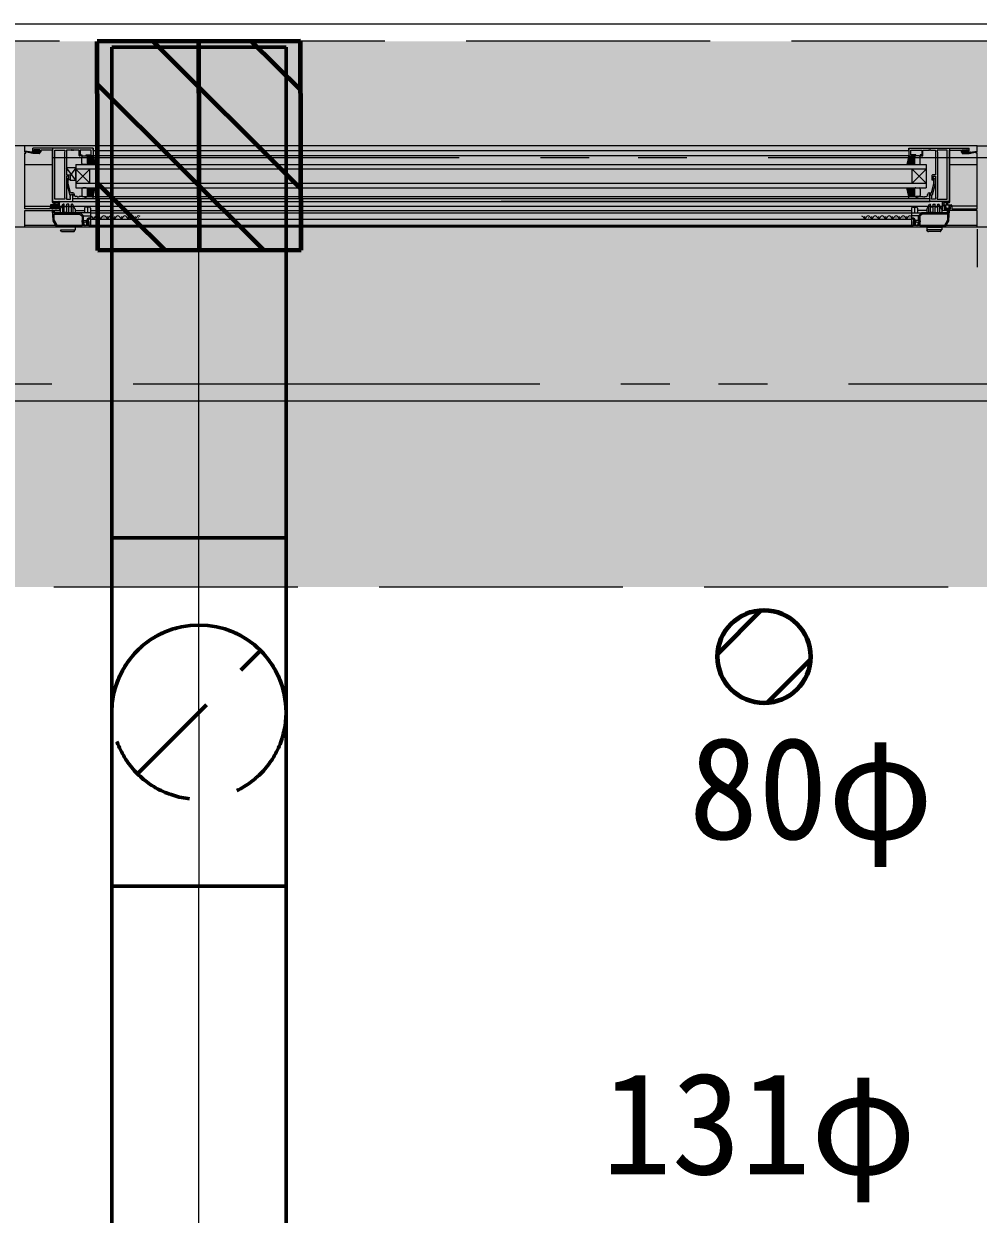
# Model space of a CAD drawing. Units: millimetres at full size. Extents: x -22551 to 92397, y -19340 to 14894.
# Drawn here: x 2611 to 3432, y 6104 to 7129 of the extents above; entities that cross this region are included whole.
import ezdxf
from ezdxf.enums import TextEntityAlignment as Align

# ---------------------------------------------------------------- set-up
doc = ezdxf.new("R2010")
doc.units = ezdxf.units.MM
doc.header["$LTSCALE"] = 70
for name, pattern in [('CHAIN1', [8, 5, -1, 1, -1]), ('DASHED1', [1.8, 1.2, -0.6]), ('DASHED3', [4, 3, -1]), ('DOUBLE_CHAIN1', [8.8, 5, -1, 0.6, -0.6, 0.6, -1])]:
    doc.linetypes.add(name, pattern=pattern)
for name, color, linetype, lineweight in [('1-2_階なし_梁', 9, 'DASHED3', 15), ('1-3_スリーブ', 1, 'Continuous', 60), ('2-0_通芯', 7, 'Continuous', 15), ('3-F_スリーブ', 1, 'Continuous', 60), ('7-F_ダクト－ＥＡ・丸ダクト：排気', 134, 'Continuous', 50)]:
    doc.layers.add(name, color=color, linetype=linetype, lineweight=lineweight)
doc.styles.add('ＭＳ ゴシック', font='')
doc.styles.get('ＭＳ ゴシック').set_extended_font_data('MS Gothic')

# ---------------------------------------------------------------- blocks, each defined once
blk = doc.blocks.new('グループ部品-125')
at = {"layer": '2-0_通芯'}
for p, q in [((3431.61, 7024.3), (2587.11, 7024.3)), ((2611.61, 7018.8), (2611.61, 7024.3)), ((3431.61, 7024.3), (3456.11, 7024.3)), ((3431.61, 7018.8), (3431.61, 7024.3)), ((2612.61, 7018.8), (2611.61, 7018.8)), ((2611.61, 7017.8), (2612.61, 7017.8)), ((2611.61, 6970.03), (2611.61, 7017.8)), ((2618.61, 7017.5), (2611.85, 7018.91)), ((2617.5, 7018.67), (2611.96, 7019.5)), ((2612.61, 7017.8), (2612.61, 7018.8)), ((2618.61, 7018.5), (2618.53, 7018.51)), ((2670.61, 7022.3), (2618.61, 7022.3)), ((2618.61, 7019), (2618.61, 7022.3)), ((2618.61, 7017.5), (2618.61, 7018.5)), ((2620.81, 7018.5), (2618.61, 7018.5)), ((2618.67, 7017.5), (2618.61, 7017.55)), ((2624.31, 7017.5), (2618.61, 7017.5)), ((2620.01, 7017.5), (2619.01, 7018.5)), ((2619.41, 7020.8), (2619.41, 7019.3)), ((2624.61, 7020.8), (2619.41, 7020.8)), ((2619.41, 7019.3), (2620.51, 7019.3)), ((2620.3, 7020.61), (2619.8, 7020.11)), ((2620.54, 7019.67), (2619.95, 7020.26)), ((2620.01, 7019.6), (2620.35, 7019.6)), ((2621.36, 7017.5), (2620.36, 7018.5)), ((2621.11, 7020.7), (2620.51, 7020.7)), ((2620.51, 7019.3), (2620.51, 7018.5)), ((2620.81, 7019.14), (2620.81, 7018.5)), ((2624.05, 7017.5), (2620.85, 7020.7)), ((2622.71, 7017.5), (2620.88, 7019.33)), ((2623.31, 7020.5), (2621.31, 7020.5)), ((2623.3, 7019.6), (2622.4, 7020.5)), ((2623.21, 7019.6), (2624.01, 7019.6)), ((2623.21, 7018.5), (2623.21, 7019.6)), ((2624.91, 7018.5), (2623.21, 7018.5)), ((2624.01, 7020.7), (2623.51, 7020.7)), ((2623.51, 7019.3), (2624.61, 7019.3)), ((2623.51, 7018.5), (2623.51, 7019.3)), ((2624.31, 7019.94), (2623.55, 7020.7)), ((2624.31, 7019.9), (2624.31, 7020.4)), ((2624.59, 7018.31), (2624.42, 7018.48)), ((2624.61, 7019.3), (2624.61, 7020.8)), ((2624.61, 7017.8), (2624.61, 7018.2)), ((2625.41, 7020.37), (2625.41, 7019)), ((2635.61, 7020.37), (2625.41, 7020.37)), ((2635.61, 7022.3), (2635.61, 6976.3)), ((2635.61, 6976.3), (2635.61, 7020.37)), ((2637.54, 7020.37), (2646.11, 7020.37)), ((2637.54, 6978.23), (2637.54, 7020.37)), ((2646.11, 7019.3), (2645.68, 7018.87)), ((2645.68, 7018.87), (2645.68, 6979.73)), ((2646.11, 7020.37), (2646.11, 7019.3)), ((2647.61, 7020.37), (2647.61, 6999.2)), ((2651.65, 7020.37), (2647.61, 7020.37)), ((2652.65, 7020.37), (2652.57, 7020.37)), ((2658.41, 7020.37), (2653.57, 7020.37)), ((2658.41, 7016), (2658.41, 7020.37)), ((2660.61, 7015.5), (2658.91, 7015.5)), ((2659.41, 7020.37), (2659.41, 7016.5)), ((2668.68, 7020.37), (2659.41, 7020.37)), ((2659.41, 7016.5), (2660.61, 7016.5)), ((2660.61, 7016.5), (2660.61, 7015.5)), ((2660.61, 7009), (2660.61, 7014.5)), ((2661.61, 7015.5), (2664.61, 7015.5)), ((2664.61, 7016.5), (2668.68, 7016.5)), ((2664.61, 7015.5), (2664.61, 7016.5)), ((2670.61, 7015.5), (2664.61, 7015.5)), ((2665.61, 7008), (2665.61, 7015.5)), ((2665.61, 7011.38), (2669.73, 7015.5)), ((2665.61, 7012.8), (2668.31, 7015.5)), ((2665.61, 7014.21), (2666.9, 7015.5)), ((2665.61, 7009.97), (2670.7, 7015.06)), ((2665.61, 7014.5), (2665.61, 7009)), ((2665.61, 7014.31), (2671.92, 7008)), ((2665.61, 7008.56), (2670.93, 7013.88)), ((2665.61, 7012.9), (2670.51, 7008)), ((2665.84, 7015.5), (2671.8, 7009.53)), ((2666.47, 7008), (2671.17, 7012.7)), ((2667.25, 7015.5), (2671.45, 7011.3)), ((2668.67, 7015.5), (2671.1, 7013.07)), ((2668.68, 7016.5), (2668.68, 7020.37)), ((2670.08, 7015.5), (2670.74, 7014.84)), ((3021.61, 7015.5), (2670.11, 7015.5)), ((2670.61, 7020.1), (2670.61, 7022.3)), ((2670.61, 7022.3), (2670.61, 7016)), ((2670.61, 7020.1), (3021.61, 7020.1)), ((2670.61, 7015.5), (2672.11, 7008)), ((3021.61, 7020.1), (3372.61, 7020.1)), ((3373.11, 7015.5), (3021.61, 7015.5)), ((3372.61, 7015.5), (3371.11, 7008)), ((3377.61, 7014.31), (3371.3, 7008)), ((3377.38, 7015.5), (3371.42, 7009.53)), ((3375.97, 7015.5), (3371.77, 7011.3)), ((3376.75, 7008), (3372.05, 7012.7)), ((3374.55, 7015.5), (3372.12, 7013.07)), ((3377.61, 7008.56), (3372.29, 7013.88)), ((3373.14, 7015.5), (3372.48, 7014.84)), ((3377.61, 7009.97), (3372.52, 7015.06)), ((3372.61, 7022.3), (3424.61, 7022.3)), ((3372.61, 7020.1), (3372.61, 7022.3)), ((3372.61, 7022.3), (3372.61, 7016)), ((3372.61, 7015.5), (3378.61, 7015.5)), ((3377.61, 7012.9), (3372.71, 7008)), ((3377.61, 7011.38), (3373.5, 7015.5)), ((3374.54, 7020.37), (3383.81, 7020.37)), ((3374.54, 7016.5), (3374.54, 7020.37)), ((3378.61, 7016.5), (3374.54, 7016.5)), ((3377.61, 7012.8), (3374.91, 7015.5)), ((3377.61, 7014.21), (3376.32, 7015.5)), ((3377.61, 7008), (3377.61, 7015.5)), ((3377.61, 7014.5), (3377.61, 7009)), ((3378.61, 7015.5), (3378.61, 7016.5)), ((3381.61, 7015.5), (3378.61, 7015.5)), ((3382.61, 7016.5), (3382.61, 7015.5)), ((3383.81, 7016.5), (3382.61, 7016.5)), ((3382.61, 7015.5), (3384.31, 7015.5)), ((3382.61, 7009), (3382.61, 7014.5)), ((3383.81, 7020.37), (3383.81, 7016.5)), ((3384.81, 7020.37), (3389.65, 7020.37)), ((3384.81, 7016), (3384.81, 7020.37)), ((3390.57, 7020.37), (3390.65, 7020.37)), ((3391.57, 7020.37), (3395.61, 7020.37)), ((3395.61, 7020.37), (3395.61, 6999.2)), ((3397.11, 7020.37), (3397.11, 7019.3)), ((3405.68, 7020.37), (3397.11, 7020.37)), ((3397.11, 7019.3), (3397.54, 7018.87)), ((3397.54, 7018.87), (3397.54, 6979.73)), ((3405.68, 6978.23), (3405.68, 7020.37)), ((3407.61, 7022.3), (3407.61, 6976.3)), ((3407.61, 7020.37), (3417.81, 7020.37)), ((3407.61, 6976.3), (3407.61, 7020.37)), ((3417.81, 7020.37), (3417.81, 7019)), ((3418.31, 7018.5), (3420.01, 7018.5)), ((3418.61, 7020.8), (3423.81, 7020.8)), ((3418.61, 7019.3), (3418.61, 7020.8)), ((3419.71, 7019.3), (3418.61, 7019.3)), ((3418.61, 7017.8), (3418.61, 7018.2)), ((3418.63, 7018.31), (3418.8, 7018.48)), ((3418.91, 7019.94), (3419.67, 7020.7)), ((3418.91, 7019.9), (3418.91, 7020.4)), ((3418.91, 7017.5), (3424.61, 7017.5)), ((3419.17, 7017.5), (3422.37, 7020.7)), ((3419.21, 7020.7), (3419.71, 7020.7)), ((3420.01, 7019.6), (3419.21, 7019.6)), ((3419.71, 7018.5), (3419.71, 7019.3)), ((3419.91, 7020.5), (3421.91, 7020.5)), ((3419.92, 7019.6), (3420.82, 7020.5)), ((3420.01, 7018.5), (3420.01, 7019.6)), ((3420.51, 7017.5), (3422.34, 7019.33)), ((3421.86, 7017.5), (3422.86, 7018.5)), ((3422.11, 7020.7), (3422.71, 7020.7)), ((3422.41, 7019.14), (3422.41, 7018.5)), ((3422.41, 7018.5), (3424.61, 7018.5)), ((3422.68, 7019.67), (3423.27, 7020.26)), ((3422.71, 7019.3), (3422.71, 7018.5)), ((3423.81, 7019.3), (3422.71, 7019.3)), ((3423.21, 7019.6), (3422.87, 7019.6)), ((3422.92, 7020.61), (3423.42, 7020.11)), ((3423.21, 7017.5), (3424.21, 7018.5)), ((3423.81, 7020.8), (3423.81, 7019.3)), ((3424.56, 7017.5), (3424.61, 7017.55)), ((3424.61, 7019), (3424.61, 7022.3)), ((3424.61, 7017.5), (3431.37, 7018.91)), ((3424.61, 7018.5), (3424.7, 7018.51)), ((3424.61, 7017.5), (3424.61, 7018.5)), ((3425.72, 7018.67), (3431.26, 7019.5)), ((3430.61, 7018.8), (3431.61, 7018.8)), ((3430.61, 7017.8), (3430.61, 7018.8)), ((3431.61, 7017.8), (3430.61, 7017.8)), ((3431.61, 6970.03), (3431.61, 7017.8)), ((2611.61, 7008.1), (2635.61, 7008.1)), ((2655.61, 6994.7), (2647.61, 7005.2)), ((2647.61, 7005.2), (2647.61, 6999.2)), ((2655.61, 7005.2), (2647.61, 7005.2)), ((2655.61, 7005.2), (2650.61, 6998.64)), ((2655.61, 7008), (2655.61, 6988)), ((2655.61, 7008), (3387.61, 7008)), ((2655.61, 6994.7), (2655.61, 7005.2)), ((3387.61, 7004), (2655.61, 7004)), ((2667.61, 6992), (2655.61, 7004)), ((2667.61, 7004), (2655.61, 6992)), ((2664.61, 7008), (2661.61, 7008)), ((2665.61, 7011.48), (2669.1, 7008)), ((2665.61, 7010.07), (2667.68, 7008)), ((2665.61, 7008.66), (2666.27, 7008)), ((2667.61, 6992), (2667.61, 7004)), ((2667.88, 7008), (2671.41, 7011.52)), ((2669.3, 7008), (2671.64, 7010.34)), ((2670.71, 7008), (2671.88, 7009.17)), ((3372.51, 7008), (3371.34, 7009.17)), ((3373.92, 7008), (3371.58, 7010.34)), ((3375.34, 7008), (3371.82, 7011.52)), ((3377.61, 7011.48), (3374.13, 7008)), ((3377.61, 7010.07), (3375.54, 7008)), ((3375.61, 6992), (3387.61, 7004)), ((3375.61, 7004), (3387.61, 6992)), ((3375.61, 6992), (3375.61, 7004)), ((3377.61, 7008.66), (3376.95, 7008)), ((3378.61, 7008), (3381.61, 7008)), ((3387.61, 7008), (3387.61, 6988)), ((3407.61, 7008.1), (3431.61, 7008.1)), ((2647.61, 6999.2), (2650.61, 6999.2)), ((2647.61, 6999.2), (2650.11, 6999.2)), ((2647.61, 6998.2), (2647.61, 6978.23)), ((2649.61, 6998.2), (2647.61, 6998.2)), ((2648.59, 6996.12), (2647.81, 6995.35)), ((2647.81, 6995.35), (2647.81, 6991.4)), ((2649.01, 6994.85), (2649.43, 6995.28)), ((2649.01, 6991.56), (2649.01, 6994.85)), ((2649.61, 6995), (2649.61, 6998.2)), ((2650.61, 6995), (2649.61, 6995)), ((2650.61, 6999.2), (2650.61, 6994.7)), ((2650.61, 6998.7), (2650.61, 6995)), ((2650.61, 6994.7), (2655.61, 6994.7)), ((2655.61, 6992), (3387.61, 6992)), ((3392.61, 6998.7), (3392.61, 6995)), ((3392.61, 6995), (3393.61, 6995)), ((3395.61, 6999.2), (3393.11, 6999.2)), ((3393.61, 6998.2), (3395.61, 6998.2)), ((3393.61, 6995), (3393.61, 6998.2)), ((3394.21, 6994.85), (3393.79, 6995.28)), ((3394.21, 6991.56), (3394.21, 6994.85)), ((3394.63, 6996.12), (3395.41, 6995.35)), ((3395.41, 6995.35), (3395.41, 6991.4)), ((3395.61, 6998.2), (3395.61, 6978.23)), ((2647.81, 6991.4), (2650.42, 6981.67)), ((2651.09, 6983.8), (2649.01, 6991.56)), ((2650.68, 6980.54), (2651.81, 6982.5)), ((2652.91, 6983.8), (2651.09, 6983.8)), ((2651.81, 6982.5), (2653.11, 6982.5)), ((2652.61, 6982.5), (2652.61, 6976.3)), ((2653.11, 6982.5), (2653.11, 6980.7)), ((2654.41, 6981.5), (2654.41, 6982.3)), ((2655.61, 6988), (3387.61, 6988)), ((2660.61, 6987), (2660.61, 6981.5)), ((2664.61, 6988), (2661.61, 6988)), ((2665.61, 6981.69), (2671.92, 6988)), ((2665.61, 6983.1), (2670.51, 6988)), ((2665.61, 6988), (2665.61, 6980.5)), ((2665.61, 6984.51), (2669.1, 6988)), ((2665.61, 6985.93), (2667.68, 6988)), ((2665.61, 6987.34), (2666.27, 6988)), ((2665.61, 6987.44), (2670.93, 6982.12)), ((2665.61, 6981.5), (2665.61, 6987)), ((2665.61, 6986.03), (2670.7, 6980.94)), ((2665.61, 6984.61), (2669.73, 6980.5)), ((2665.61, 6983.2), (2668.31, 6980.5)), ((2665.61, 6981.79), (2666.9, 6980.5)), ((2665.84, 6980.5), (2671.8, 6986.46)), ((2666.47, 6988), (2671.17, 6983.3)), ((2667.25, 6980.5), (2671.45, 6984.7)), ((2667.88, 6988), (2671.41, 6984.48)), ((2668.67, 6980.5), (2671.1, 6982.93)), ((2669.3, 6988), (2671.64, 6985.65)), ((2670.61, 6980.5), (2672.11, 6988)), ((2670.71, 6988), (2671.88, 6986.83)), ((3372.61, 6980.5), (3371.11, 6988)), ((3377.61, 6981.69), (3371.3, 6988)), ((3372.51, 6988), (3371.34, 6986.83)), ((3377.38, 6980.5), (3371.42, 6986.46)), ((3373.92, 6988), (3371.58, 6985.65)), ((3375.97, 6980.5), (3371.77, 6984.7)), ((3375.34, 6988), (3371.82, 6984.48)), ((3376.75, 6988), (3372.05, 6983.3)), ((3374.55, 6980.5), (3372.12, 6982.93)), ((3377.61, 6987.44), (3372.29, 6982.12)), ((3377.61, 6986.03), (3372.52, 6980.94)), ((3377.61, 6983.1), (3372.71, 6988)), ((3377.61, 6984.61), (3373.5, 6980.5)), ((3377.61, 6984.51), (3374.13, 6988)), ((3377.61, 6983.2), (3374.91, 6980.5)), ((3377.61, 6985.93), (3375.54, 6988)), ((3377.61, 6981.79), (3376.32, 6980.5)), ((3377.61, 6987.34), (3376.95, 6988)), ((3377.61, 6988), (3377.61, 6980.5)), ((3377.61, 6981.5), (3377.61, 6987)), ((3378.61, 6988), (3381.61, 6988)), ((3382.61, 6987), (3382.61, 6981.5)), ((3388.81, 6981.5), (3388.81, 6982.3)), ((3391.41, 6982.5), (3390.11, 6982.5)), ((3390.11, 6982.5), (3390.11, 6980.7)), ((3390.31, 6983.8), (3392.13, 6983.8)), ((3390.61, 6982.5), (3390.61, 6976.3)), ((3392.54, 6980.54), (3391.41, 6982.5)), ((3392.13, 6983.8), (3394.21, 6991.56)), ((3395.41, 6991.4), (3392.8, 6981.67)), ((2611.61, 6972.3), (2635.81, 6972.3)), ((2633.51, 6971.8), (2633.51, 6970.03)), ((2633.71, 6973.2), (2633.71, 6972.6)), ((2641.61, 6973.5), (2634.01, 6973.5)), ((2634.01, 6972.3), (2635.21, 6973.5)), ((2634.71, 6971.5), (2635.81, 6971.5)), ((2634.71, 6970.03), (2634.71, 6971.5)), ((2634.81, 6972.5), (2636.11, 6972.5)), ((2635.55, 6972.5), (2636.55, 6973.5)), ((2635.61, 6976.3), (2652.61, 6976.3)), ((2635.61, 6976.3), (3021.61, 6976.3)), ((2635.81, 6971.5), (2635.81, 6972.3)), ((2635.88, 6975.1), (2639.84, 6975.1)), ((2635.95, 6970.2), (2639.25, 6973.5)), ((2636.11, 6971.71), (2637.9, 6973.5)), ((2636.11, 6972.5), (2636.11, 6971.1)), ((2636.71, 6973.5), (2636.81, 6974.64)), ((2646.11, 6978.23), (2637.54, 6978.23)), ((2637.91, 6973.5), (2637.81, 6974.64)), ((2638.51, 6972.5), (2640.51, 6972.5)), ((2638.51, 6971.56), (2638.51, 6972.5)), ((2638.81, 6972.3), (3401.61, 6972.3)), ((2638.81, 6972.3), (2638.81, 6971.5)), ((2638.81, 6971.5), (2639.98, 6971.5)), ((2639.59, 6972.5), (2640.59, 6973.5)), ((2639.98, 6971.5), (2639.98, 6970.03)), ((2640.41, 6974.68), (2640.41, 6973.5)), ((2640.74, 6972.3), (2641.61, 6973.17)), ((2641.61, 6972.6), (2641.61, 6975.28)), ((2641.61, 6968.4), (2641.61, 6972.3)), ((2642.11, 6969.57), (2644.61, 6973.9)), ((2644.01, 6972.86), (2644.01, 6966.6)), ((2645.51, 6973.9), (2644.61, 6973.9)), ((2645.51, 6966.9), (2645.51, 6973.9)), ((2647.81, 6971.8), (2645.51, 6971.8)), ((2645.68, 6979.73), (2646.11, 6979.3)), ((2646.11, 6979.3), (2646.11, 6978.23)), ((2647.61, 6978.23), (2651.11, 6978.23)), ((2647.81, 6966.9), (2647.81, 6973.9)), ((2649.41, 6973.9), (2647.81, 6973.9)), ((2649.41, 6966.9), (2649.41, 6973.9)), ((2651.71, 6971.8), (2649.41, 6971.8)), ((2650.68, 6979.73), (2650.68, 6980.54)), ((2651.11, 6979.3), (2650.68, 6979.73)), ((2650.9, 6981.3), (2651.12, 6981.3)), ((2651.11, 6978.23), (2651.11, 6979.3)), ((2651.71, 6966.9), (2651.71, 6973.9)), ((2652.61, 6973.9), (2651.71, 6973.9)), ((2652.31, 6976.3), (3021.61, 6976.3)), ((3390.61, 6978.5), (2652.61, 6978.5)), ((2655.11, 6969.57), (2652.61, 6973.9)), ((2653.21, 6966.6), (2653.21, 6972.86)), ((2656.65, 6980.5), (2655.41, 6980.5)), ((2657.65, 6980.5), (2657.57, 6980.5)), ((2657.84, 6980.38), (2657.65, 6980.5)), ((2661.69, 6980.5), (2658.57, 6980.5)), ((2661.61, 6980.5), (2664.61, 6980.5)), ((2663.61, 6979.8), (2661.69, 6980.5)), ((2664.61, 6979.8), (2663.61, 6979.8)), ((2667.11, 6971.4), (2664.11, 6971.4)), ((2664.61, 6980.5), (3378.61, 6980.5)), ((2664.61, 6980.5), (2664.61, 6979.8)), ((2665.61, 6971.4), (2665.61, 6966.6)), ((2670.08, 6980.5), (2670.74, 6981.16)), ((2670.61, 6978.5), (2670.61, 6980)), ((3021.61, 6976.3), (3390.91, 6976.3)), ((3407.61, 6976.3), (3021.61, 6976.3)), ((3373.14, 6980.5), (3372.48, 6981.16)), ((3372.61, 6978.5), (3372.61, 6980)), ((3376.11, 6971.4), (3379.11, 6971.4)), ((3377.61, 6971.4), (3377.61, 6966.6)), ((3378.61, 6980.5), (3378.61, 6979.8)), ((3381.61, 6980.5), (3378.61, 6980.5)), ((3378.61, 6979.8), (3379.61, 6979.8)), ((3379.61, 6979.8), (3381.53, 6980.5)), ((3381.53, 6980.5), (3384.65, 6980.5)), ((3385.39, 6980.38), (3385.57, 6980.5)), ((3385.57, 6980.5), (3385.65, 6980.5)), ((3386.57, 6980.5), (3387.81, 6980.5)), ((3388.11, 6969.57), (3390.61, 6973.9)), ((3390.01, 6966.6), (3390.01, 6972.86)), ((3407.61, 6976.3), (3390.61, 6976.3)), ((3390.61, 6973.9), (3391.51, 6973.9)), ((3391.51, 6966.9), (3391.51, 6973.9)), ((3391.51, 6971.8), (3393.81, 6971.8)), ((3392.32, 6981.3), (3392.1, 6981.3)), ((3392.11, 6979.3), (3392.54, 6979.73)), ((3392.11, 6978.23), (3392.11, 6979.3)), ((3395.61, 6978.23), (3392.11, 6978.23)), ((3392.54, 6979.73), (3392.54, 6980.54)), ((3393.81, 6966.9), (3393.81, 6973.9)), ((3393.81, 6973.9), (3395.41, 6973.9)), ((3395.41, 6966.9), (3395.41, 6973.9)), ((3395.41, 6971.8), (3397.71, 6971.8)), ((3397.54, 6979.73), (3397.11, 6979.3)), ((3397.11, 6979.3), (3397.11, 6978.23)), ((3397.11, 6978.23), (3405.68, 6978.23)), ((3397.71, 6966.9), (3397.71, 6973.9)), ((3397.71, 6973.9), (3398.61, 6973.9)), ((3401.11, 6969.57), (3398.61, 6973.9)), ((3399.21, 6972.86), (3399.21, 6966.6)), ((3401.61, 6972.6), (3401.61, 6975.28)), ((3401.61, 6973.5), (3409.21, 6973.5)), ((3404.41, 6972.3), (3401.61, 6972.3)), ((3401.61, 6968.4), (3401.61, 6972.3)), ((3404.71, 6972.5), (3402.71, 6972.5)), ((3402.81, 6974.68), (3402.81, 6973.5)), ((3403.24, 6971.5), (3403.24, 6970.03)), ((3404.41, 6971.5), (3403.24, 6971.5)), ((3407.34, 6975.1), (3403.38, 6975.1)), ((3404.41, 6972.3), (3404.41, 6971.5)), ((3404.71, 6971.56), (3404.71, 6972.5)), ((3405.31, 6973.5), (3405.41, 6974.64)), ((3406.51, 6973.5), (3406.41, 6974.64)), ((3407.11, 6972.5), (3407.11, 6971.1)), ((3408.41, 6972.5), (3407.11, 6972.5)), ((3431.61, 6972.3), (3407.41, 6972.3)), ((3407.41, 6971.5), (3407.41, 6972.3)), ((3408.51, 6971.5), (3407.41, 6971.5)), ((3408.51, 6970.03), (3408.51, 6971.5)), ((3409.51, 6973.2), (3409.51, 6972.6)), ((3409.71, 6971.8), (3409.71, 6970.03)), ((2633.51, 6970.03), (2611.61, 6970.03)), ((2611.61, 6968.4), (2642.11, 6968.4)), ((2611.61, 6954.3), (2611.61, 6968.4)), ((2639.98, 6970.03), (2634.71, 6970.03)), ((2634.91, 6970.51), (2635.5, 6971.1)), ((2634.91, 6970.8), (2634.91, 6970.3)), ((2636.11, 6971.1), (2635.21, 6971.1)), ((2635.21, 6970), (2635.71, 6970)), ((2636.04, 6960.18), (2635.61, 6968.4)), ((2635.75, 6970), (2635.91, 6970.16)), ((2635.91, 6970.2), (2638.01, 6970.2)), ((2637.11, 6966.48), (2637.11, 6968.4)), ((2668.11, 6966.6), (2637.11, 6966.6)), ((2637.29, 6970.2), (2638.27, 6971.18)), ((2638.21, 6970), (2638.81, 6970)), ((2638.44, 6970), (2639.49, 6971.04)), ((2639.31, 6971.1), (2638.97, 6971.1)), ((2639.02, 6970.09), (2639.52, 6970.59)), ((2640.91, 6966.4), (2640.91, 6966.6)), ((2642.11, 6969.57), (2642.11, 6966.6)), ((2647.81, 6966.9), (2645.51, 6966.9)), ((2649.41, 6966.9), (2651.71, 6966.9)), ((2655.11, 6969.57), (2655.11, 6966.6)), ((2655.11, 6968.4), (2663.11, 6968.4)), ((2662.21, 6964), (2668.11, 6964)), ((2663.11, 6970.4), (2663.11, 6966.6)), ((2668.11, 6962.1), (2667.61, 6962.1)), ((2667.71, 6961.1), (3375.51, 6961.1)), ((2668.11, 6970.4), (2668.11, 6954.3)), ((2668.11, 6968.4), (3375.11, 6968.4)), ((2668.11, 6966.4), (3375.11, 6966.4)), ((2670.67, 6963.36), (2670.87, 6963.36)), ((2673.67, 6962.6), (2673.87, 6962.6)), ((2676.67, 6963.36), (2676.87, 6963.36)), ((2679.67, 6962.6), (2679.87, 6962.6)), ((2682.67, 6963.36), (2682.87, 6963.36)), ((2685.67, 6962.6), (2685.87, 6962.6)), ((2688.67, 6963.36), (2688.87, 6963.36)), ((2691.67, 6962.6), (2691.87, 6962.6)), ((2694.67, 6963.36), (2694.87, 6963.36)), ((2697.67, 6962.6), (2697.87, 6962.6)), ((2700.67, 6963.36), (2700.87, 6963.36)), ((2703.67, 6962.6), (2703.87, 6962.6)), ((2706.67, 6963.36), (2706.87, 6963.36)), ((2709.67, 6962.6), (2709.87, 6962.6)), ((3334.67, 6963.36), (3334.87, 6963.36)), ((3337.67, 6962.6), (3337.87, 6962.6)), ((3340.67, 6963.36), (3340.87, 6963.36)), ((3343.67, 6962.6), (3343.87, 6962.6)), ((3346.67, 6963.36), (3346.87, 6963.36)), ((3349.67, 6962.6), (3349.87, 6962.6)), ((3352.67, 6963.36), (3352.87, 6963.36)), ((3355.67, 6962.6), (3355.87, 6962.6)), ((3358.67, 6963.36), (3358.87, 6963.36)), ((3361.67, 6962.6), (3361.87, 6962.6)), ((3364.67, 6963.36), (3364.87, 6963.36)), ((3367.67, 6962.6), (3367.87, 6962.6)), ((3370.67, 6963.36), (3370.87, 6963.36)), ((3373.67, 6962.6), (3373.87, 6962.6)), ((3375.11, 6970.4), (3375.11, 6954.3)), ((3375.11, 6966.6), (3406.11, 6966.6)), ((3381.01, 6964), (3375.11, 6964)), ((3375.11, 6962.1), (3375.61, 6962.1)), ((3380.11, 6970.4), (3380.11, 6966.6)), ((3388.11, 6968.4), (3380.11, 6968.4)), ((3388.11, 6969.57), (3388.11, 6966.6)), ((3393.81, 6966.9), (3391.51, 6966.9)), ((3395.41, 6966.9), (3397.71, 6966.9)), ((3401.11, 6969.57), (3401.11, 6966.6)), ((3431.61, 6968.4), (3401.11, 6968.4)), ((3402.31, 6966.4), (3402.31, 6966.6)), ((3403.24, 6970.03), (3408.51, 6970.03)), ((3404.2, 6970.09), (3403.7, 6970.59)), ((3403.91, 6971.1), (3404.25, 6971.1)), ((3405.01, 6970), (3404.41, 6970)), ((3407.31, 6970.2), (3405.21, 6970.2)), ((3406.11, 6966.48), (3406.11, 6968.4)), ((3407.11, 6971.1), (3408.01, 6971.1)), ((3407.18, 6960.18), (3407.61, 6968.4)), ((3408.01, 6970), (3407.51, 6970)), ((3408.31, 6970.8), (3408.31, 6970.3)), ((3409.71, 6970.03), (3431.61, 6970.03)), ((3431.61, 6954.3), (3431.61, 6968.4)), ((3431.61, 6954.3), (2587.11, 6954.3)), ((2611.61, 6955.93), (3431.61, 6955.93)), ((2639.02, 6954.8), (2636.17, 6959.73)), ((2639.99, 6954.5), (3403.23, 6954.5)), ((2655.11, 6954.1), (2642.11, 6954.1)), ((2642.24, 6951.8), (2654.98, 6951.8)), ((2643.16, 6950.51), (2642.28, 6951.73)), ((2644.01, 6954.3), (2644.01, 6954.1)), ((2644.51, 6954.1), (2644.51, 6954.3)), ((2652.71, 6954.1), (2652.71, 6954.3)), ((2653.21, 6954.1), (2653.21, 6954.3)), ((2654.06, 6950.51), (2654.94, 6951.73)), ((2655.11, 6954.1), (2654.99, 6951.89)), ((2660.71, 6959.62), (2660.71, 6958.67)), ((2662.01, 6958.6), (2662.01, 6955.6)), ((2665.81, 6955.6), (2662.01, 6955.6)), ((2662.14, 6959.81), (2664.86, 6959.81)), ((2662.21, 6955.6), (2662.21, 6958.6)), ((2665.31, 6959.07), (2665.06, 6959.01)), ((2665.17, 6958.14), (2665.6, 6958.57)), ((2666.33, 6959.81), (2666.91, 6958.4)), ((2666.91, 6958.4), (2666.91, 6955.4)), ((3376.89, 6959.81), (3376.31, 6958.4)), ((3378.05, 6958.14), (3377.62, 6958.57)), ((3377.91, 6959.07), (3378.16, 6959.01)), ((3381.08, 6959.81), (3378.36, 6959.81)), ((3381.01, 6955.6), (3381.01, 6958.6)), ((3382.51, 6959.62), (3382.51, 6958.67)), ((3388.11, 6954.1), (3401.11, 6954.1)), ((3388.11, 6954.1), (3388.23, 6951.89)), ((3400.98, 6951.8), (3388.24, 6951.8)), ((3389.16, 6950.51), (3388.28, 6951.73)), ((3390.01, 6954.1), (3390.01, 6954.3)), ((3390.51, 6954.1), (3390.51, 6954.3)), ((3398.71, 6954.1), (3398.71, 6954.3)), ((3399.21, 6954.3), (3399.21, 6954.1)), ((3400.06, 6950.51), (3400.94, 6951.73)), ((3401.11, 6954.1), (3400.99, 6951.89)), ((3404.2, 6954.8), (3407.05, 6959.73)), ((3486.61, 6954.3), (3431.61, 6954.3)), ((3431.61, 6952.3), (3431.61, 6919.8)), ((2643.57, 6950.3), (2653.66, 6950.3)), ((3399.66, 6950.3), (3389.57, 6950.3)), ((3471.11, 6804.3), (792.11, 6804.3))]:
    blk.add_line(p, q, dxfattribs=at)
at = {"layer": '2-0_通芯', "linetype": 'DOUBLE_CHAIN1'}
for p, q in [((-21388.39, 7014.3), (23861.61, 7014.3)), ((-22551.09, 6819.3), (23861.61, 6819.3))]:
    blk.add_line(p, q, dxfattribs=at)
at = {"layer": '2-0_通芯'}
for points in [[(801.61, 7129.3), (3461.61, 7129.3), (3461.61, 7114.3)], [(2639.12, 6955), (2636.11, 6960.22), (2636.11, 6968.4)], [(2637.01, 6968.4), (2637.01, 6966.4), (2659.51, 6966.4), (2662.01, 6963.9), (2662.01, 6959.77), (2661.56, 6959.23)], [(2639.64, 6955.9), (2637.01, 6960.46), (2637.01, 6965.5), (2659.14, 6965.5), (2661.11, 6963.53), (2661.11, 6960.1), (2660.71, 6959.62)], [(2662.21, 6960), (2662.21, 6964), (2659.61, 6966.6)], [(3381.01, 6960), (3381.01, 6964), (3383.61, 6966.6)], [(3406.21, 6968.4), (3406.21, 6966.4), (3383.71, 6966.4), (3381.21, 6963.9), (3381.21, 6959.77), (3381.66, 6959.23)], [(3403.58, 6955.9), (3406.21, 6960.46), (3406.21, 6965.5), (3384.08, 6965.5), (3382.11, 6963.53), (3382.11, 6960.1), (3382.51, 6959.62)], [(3404.1, 6955), (3407.11, 6960.22), (3407.11, 6968.4)], [(2660.91, 6958.33), (2660.91, 6955.4), (2640.51, 6955.4)], [(2661.91, 6958.9), (2661.71, 6958.9), (2661.71, 6959.3), (2662.14, 6959.81)], [(2664.81, 6959.3), (2664.81, 6959), (2665.61, 6959), (2665.61, 6956.1)], [(2665.81, 6955.6), (2665.81, 6957.8), (2665.31, 6957.8)], [(3376.31, 6958.4), (3376.31, 6955.4), (2666.91, 6955.4)], [(3381.21, 6958.6), (3381.21, 6955.6), (3377.41, 6955.6), (3377.41, 6957.8), (3377.91, 6957.8)], [(3378.41, 6959.3), (3378.41, 6959), (3377.61, 6959), (3377.61, 6956.1)], [(3381.31, 6958.9), (3381.51, 6958.9), (3381.51, 6959.3), (3381.08, 6959.81)], [(3382.31, 6958.33), (3382.31, 6955.4), (3402.71, 6955.4)]]:
    blk.add_lwpolyline(points, dxfattribs=at)
for centre, radius, start, end in [((2611.91, 7019.2), 0.3, 81.55064, 258.25019), ((2617.45, 7018.38), 0.3, 21.55064, 81.55064), ((2618.01, 7018.6), 0.3, 201.55064, 320.80246), ((2618.48, 7018.22), 0.3, 80.80246, 140.80246), ((2619.11, 7019), 0.5, 180, 270), ((2620.01, 7019.9), 0.3, 135, 270), ((2620.51, 7020.4), 0.3, 90, 135), ((2620.35, 7019.9), 0.3, 270, 326.94427), ((2620.81, 7019.6), 0.25, 303.05573, 146.94427), ((2621.11, 7019.14), 0.3, 123.05573, 180), ((2621.11, 7020.5), 0.2, 0, 90), ((2623.51, 7020.5), 0.2, 90, 180), ((2624.01, 7020.4), 0.3, 0, 90), ((2624.01, 7019.9), 0.3, 270, 359.99999), ((2624.31, 7018.2), 0.3, 0, 90), ((2624.31, 7017.8), 0.3, 270, 359.99999), ((2624.91, 7019), 0.5, 270, 0), ((2651.65, 7020.57), 0.2, 270, 336.42182), ((2652.11, 7020.37), 0.3, 23.57818, 156.42182), ((2652.57, 7020.57), 0.2, 203.57818, 270), ((2652.65, 7020.57), 0.2, 270, 336.42182), ((2653.11, 7020.37), 0.3, 23.57818, 156.42182), ((2653.57, 7020.57), 0.2, 203.57818, 270), ((2658.91, 7016), 0.5, 180, 270), ((2661.61, 7014.5), 1, 89.9999, 179.9999), ((2664.61, 7014.5), 1, 359.9999, 89.9999), ((2670.11, 7016), 0.5, 270, 0), ((3373.11, 7016), 0.5, 180, 270), ((3378.61, 7014.5), 1, 90.0001, 180.0001), ((3381.61, 7014.5), 1, 0.0001, 90.0001), ((3384.31, 7016), 0.5, 270, 0), ((3389.65, 7020.57), 0.2, 270, 336.42182), ((3390.11, 7020.37), 0.3, 23.57818, 156.42182), ((3390.57, 7020.57), 0.2, 203.57818, 270), ((3390.65, 7020.57), 0.2, 270, 336.42182), ((3391.11, 7020.37), 0.3, 23.57818, 156.42182), ((3391.57, 7020.57), 0.2, 203.57818, 270), ((3418.31, 7019), 0.5, 180, 270), ((3418.91, 7018.2), 0.3, 90, 180), ((3418.91, 7017.8), 0.3, 180, 270), ((3419.21, 7020.4), 0.3, 90, 180), ((3419.21, 7019.9), 0.3, 180, 270), ((3419.71, 7020.5), 0.2, 0, 90), ((3422.11, 7020.5), 0.2, 90, 180), ((3422.41, 7019.6), 0.25, 33.05573, 236.94427), ((3422.11, 7019.14), 0.3, 0, 56.94427), ((3422.87, 7019.9), 0.3, 213.05573, 270), ((3422.71, 7020.4), 0.3, 45, 90), ((3423.21, 7019.9), 0.3, 270, 45), ((3424.11, 7019), 0.5, 270, 0), ((3424.74, 7018.22), 0.3, 39.19754, 99.19754), ((3425.21, 7018.6), 0.3, 219.19754, 338.44936), ((3425.77, 7018.38), 0.3, 98.44936, 158.44936), ((3431.31, 7019.2), 0.3, 281.74981, 98.44936), ((2661.61, 7009), 1, 179.9999, 269.9999), ((2664.61, 7009), 1, 269.9999, 359.9999), ((3378.61, 7009), 1, 180.0001, 270.0001), ((3381.61, 7009), 1, 270.0001, 0.0001), ((2649.01, 6995.7), 0.6, 315, 135), ((2650.11, 6998.7), 0.5, 0, 90), ((3393.11, 6998.7), 0.5, 90, 180), ((3394.21, 6995.7), 0.6, 45, 225), ((2650.9, 6981.8), 0.5, 195, 270), ((2652.91, 6982.3), 1.5, 0, 90), ((2655.41, 6981.5), 1, 180, 270), ((2661.61, 6987), 1, 90.0001, 180.0001), ((2661.61, 6981.5), 1, 180.0001, 270.0001), ((2664.61, 6987), 1, 0.0001, 90.0001), ((2664.61, 6981.5), 1, 270.0001, 0.0001), ((3378.61, 6987), 1, 89.9999, 179.9999), ((3378.61, 6981.5), 1, 179.9999, 269.9999), ((3381.61, 6987), 1, 359.9999, 89.9999), ((3381.61, 6981.5), 1, 269.9999, 359.9999), ((3387.81, 6981.5), 1, 270, 0), ((3390.31, 6982.3), 1.5, 90, 180), ((3392.32, 6981.8), 0.5, 270, 345), ((2634.01, 6971.8), 0.5, 90, 180), ((2634.01, 6973.2), 0.3, 90, 180), ((2634.01, 6972.6), 0.3, 180, 270), ((2634.61, 6972.5), 0.2, 270, 359.99999), ((2635.88, 6975.7), 0.6, 89.95977, 269.95977), ((2637.31, 6974.6), 0.5, 5.09207, 174.90793), ((2638.51, 6971.1), 0.25, 123.05573, 326.94427), ((2638.21, 6971.56), 0.3, 303.05573, 359.99999), ((2639.84, 6975.4), 0.3, 269.95977, 340.81024), ((2640.41, 6975.2), 0.3, 300, 160.81024), ((2640.71, 6974.68), 0.3, 120, 180), ((2640.71, 6972.5), 0.2, 180, 270), ((2641.04, 6976), 0.3, 40.52878, 90), ((2641.5, 6976.39), 0.3, 220.52878, 280.52878), ((2641.31, 6972.6), 0.3, 270, 359.99999), ((2641.61, 6975.8), 0.3, 300, 100.52878), ((2641.91, 6975.28), 0.3, 120, 180), ((2652.91, 6980.2), 0.3, 90, 180), ((2652.91, 6980.7), 0.2, 270, 0), ((2656.65, 6980.3), 0.2, 23.57818, 90), ((2657.11, 6980.5), 0.3, 203.57818, 336.42182), ((2657.57, 6980.3), 0.2, 90, 156.42182), ((2658.11, 6980.5), 0.3, 203.57818, 336.42182), ((2658.57, 6980.3), 0.2, 90, 156.42182), ((2664.11, 6970.4), 1, 90, 180), ((2667.11, 6970.4), 1, 0, 90), ((2670.11, 6980), 0.5, 0, 90), ((3373.11, 6980), 0.5, 90, 180), ((3376.11, 6970.4), 1, 90, 180), ((3379.11, 6970.4), 1, 0, 90), ((3384.65, 6980.3), 0.2, 23.57818, 90), ((3385.11, 6980.5), 0.3, 203.57818, 336.42182), ((3385.65, 6980.3), 0.2, 23.57818, 90), ((3386.11, 6980.5), 0.3, 203.57818, 336.42182), ((3386.57, 6980.3), 0.2, 90, 156.42182), ((3390.31, 6980.7), 0.2, 180, 270), ((3390.31, 6980.2), 0.3, 0, 90), ((3401.61, 6975.8), 0.3, 79.47122, 240), ((3401.31, 6975.28), 0.3, 0, 60), ((3401.91, 6972.6), 0.3, 180, 270), ((3401.72, 6976.39), 0.3, 259.47122, 319.47122), ((3402.18, 6976), 0.3, 90, 139.47122), ((3402.81, 6975.2), 0.3, 19.18976, 240), ((3402.51, 6972.5), 0.2, 270, 359.99999), ((3402.51, 6974.68), 0.3, 0, 60), ((3403.38, 6975.4), 0.3, 199.18976, 270.04023), ((3404.71, 6971.1), 0.25, 213.05573, 56.94427), ((3405.01, 6971.56), 0.3, 180, 236.94427), ((3405.91, 6974.6), 0.5, 5.09207, 174.90793), ((3407.34, 6975.7), 0.6, 270.04023, 90.04023), ((3408.61, 6972.5), 0.2, 180, 270), ((3409.21, 6973.2), 0.3, 0, 90), ((3409.21, 6972.6), 0.3, 270, 359.99999), ((3409.21, 6971.8), 0.5, 0, 90), ((2635.21, 6970.8), 0.3, 90, 180), ((2635.21, 6970.3), 0.3, 180, 270), ((2635.71, 6970.2), 0.2, 270, 359.99999), ((2638.21, 6970.2), 0.2, 180, 270), ((2638.97, 6970.8), 0.3, 90, 146.94427), ((2638.81, 6970.3), 0.3, 270, 315), ((2639.31, 6970.8), 0.3, 315, 90), ((2667.61, 6959.3), 2.8, 90, 180), ((2667.71, 6959.2), 2.9, 90, 180), ((2667.71, 6959.2), 1.9, 90, 136.86773), ((2667.77, 6962.14), 1.72, 29.20254, 78.5883), ((2670.77, 6963.82), 1.72, 209.20254, 330.79746), ((2673.77, 6962.14), 1.72, 29.20254, 150.79746), ((2676.77, 6963.82), 1.72, 209.20254, 330.79746), ((2679.77, 6962.14), 1.72, 29.20254, 150.79746), ((2682.77, 6963.82), 1.72, 209.20254, 330.79746), ((2685.77, 6962.14), 1.72, 29.20254, 150.79746), ((2688.77, 6963.82), 1.72, 209.20254, 330.79746), ((2691.77, 6962.14), 1.72, 29.20254, 150.79746), ((2694.77, 6963.82), 1.72, 209.20254, 330.79746), ((2697.77, 6962.14), 1.72, 29.20254, 150.79746), ((2700.77, 6963.82), 1.72, 209.20254, 330.79746), ((2703.77, 6962.14), 1.72, 29.20254, 150.79746), ((2706.77, 6963.82), 1.72, 209.20254, 330.79746), ((2709.77, 6962.14), 1.72, 43.81375, 150.79746), ((3331.77, 6962.14), 1.72, 29.20254, 71.68503), ((3334.77, 6963.82), 1.72, 209.20254, 330.79746), ((3337.77, 6962.14), 1.72, 29.20254, 150.79746), ((3340.77, 6963.82), 1.72, 209.20254, 330.79746), ((3343.77, 6962.14), 1.72, 29.20254, 150.79746), ((3346.77, 6963.82), 1.72, 209.20254, 330.79746), ((3349.77, 6962.14), 1.72, 29.20254, 150.79746), ((3352.77, 6963.82), 1.72, 209.20254, 330.79746), ((3355.77, 6962.14), 1.72, 29.20254, 150.79746), ((3358.77, 6963.82), 1.72, 209.20254, 330.79746), ((3361.77, 6962.14), 1.72, 29.20254, 150.79746), ((3364.77, 6963.82), 1.72, 209.20254, 330.79746), ((3367.77, 6962.14), 1.72, 29.20254, 150.79746), ((3370.77, 6963.82), 1.72, 209.20254, 330.79746), ((3373.77, 6962.14), 1.72, 38.7592, 150.79746), ((3375.51, 6959.2), 2.9, 0, 90), ((3375.51, 6959.2), 1.9, 43.13227, 90), ((3375.61, 6959.3), 2.8, 0, 90), ((3403.91, 6970.8), 0.3, 90, 225), ((3404.41, 6970.3), 0.3, 225, 270), ((3404.25, 6970.8), 0.3, 33.05573, 90), ((3405.01, 6970.2), 0.2, 270, 359.99999), ((3407.51, 6970.2), 0.2, 180, 270), ((3408.01, 6970.8), 0.3, 0, 90), ((3408.01, 6970.3), 0.3, 270, 359.99999), ((2637.04, 6960.23), 1, 183, 210), ((2639.89, 6955.3), 1, 210, 270), ((2639.99, 6955.5), 1, 210, 270), ((2640.51, 6956.4), 1, 210, 270), ((2654.7, 6951.9), 0.3, 324.28105, 357), ((2660.91, 6958.67), 0.2, 180, 240), ((2660.71, 6958.33), 0.2, 0, 60), ((2661.71, 6959.1), 0.2, 140, 270), ((2661.71, 6958.6), 0.3, 0, 90), ((2661.91, 6958.6), 0.3, 0, 90), ((2661.91, 6960), 0.3, 320, 359.99999), ((2663.66, 6957.08), 1.45, 0, 359.999), ((2665.01, 6959.2), 0.2, 180, 285), ((2665.31, 6958), 0.2, 135, 270), ((2665.11, 6956.1), 0.5, 270, 359.99999), ((2665.39, 6958.78), 0.3, 315, 105), ((2666.69, 6960.16), 0.5, 136.86773, 224.6572), ((3376.53, 6960.16), 0.5, 315.3428, 43.13227), ((3377.83, 6958.78), 0.3, 75, 225), ((3378.11, 6956.1), 0.5, 180, 270), ((3377.91, 6958), 0.2, 270, 45), ((3379.56, 6957.08), 1.45, 0, 359.999), ((3378.21, 6959.2), 0.2, 255, 0), ((3381.31, 6960), 0.3, 180, 220), ((3381.31, 6958.6), 0.3, 90, 180), ((3381.51, 6958.6), 0.3, 90, 180), ((3381.51, 6959.1), 0.2, 270, 40), ((3382.51, 6958.33), 0.2, 120, 180), ((3382.31, 6958.67), 0.2, 300, 0), ((3388.53, 6951.9), 0.3, 183, 215.71895), ((3400.7, 6951.9), 0.3, 324.28105, 357), ((3402.71, 6956.4), 1, 270, 330), ((3403.23, 6955.5), 1, 270, 330), ((3403.33, 6955.3), 1, 270, 330), ((3406.18, 6960.23), 1, 330, 357), ((2643.57, 6950.8), 0.5, 215.71895, 270), ((2653.66, 6950.8), 0.5, 270, 324.28105), ((3389.57, 6950.8), 0.5, 215.71895, 270), ((3399.66, 6950.8), 0.5, 270, 324.28105)]:
    blk.add_arc(centre, radius, start, end, dxfattribs=at)

msp = doc.modelspace()

# ---------------------------------------------------------------- linework, layer by layer
at = {"layer": '1-2_階なし_梁', "color": 7}
msp.add_lwpolyline([(-11363.39, 6644.3), (13561.61, 6644.3), (13561.61, 7114.3), (-11363.39, 7114.3)], close=True, dxfattribs=at)
msp.add_lwpolyline([(-11363.39, 6644.3), (13561.61, 6644.3), (13561.61, 7114.3), (-11363.39, 7114.3)], close=True, dxfattribs=at)
at = {"layer": '1-2_階なし_梁'}
for points in [[(-11363.39, 7114.3), (13561.61, 6644.3), (13561.61, 7114.3)], [(-11363.39, 7114.3), (-11363.39, 6644.3), (13561.61, 6644.3)]]:
    msp.add_solid(points, dxfattribs=at)
at = {"layer": '1-3_スリーブ'}
for p, q in [((3208.19, 6586.8), (3245.61, 6624.22)), ((3250.62, 6544.38), (3288.03, 6581.79))]:
    msp.add_line(p, q, dxfattribs=at)
msp.add_circle((3248.11, 6584.3), 40, dxfattribs=at)
at = {"layer": '3-F_スリーブ'}
for p, q in [((2849.07, 7114.48), (2674.07, 7114.12)), ((2674.44, 6934.12), (2674.07, 7114.12)), ((2849.33, 6987.2), (2721.79, 7114.22)), ((2849.16, 7072.05), (2806.64, 7114.39)), ((2849.44, 6934.48), (2849.07, 7114.48)), ((2674.15, 7076.99), (2817.31, 6934.41)), ((2674.32, 6992.14), (2732.45, 6934.24)), ((2849.44, 6934.48), (2674.44, 6934.12))]:
    msp.add_line(p, q, dxfattribs=at)
at = {"layer": '3-F_スリーブ', "linetype": 'CHAIN1'}
msp.add_line((2761.94, 6934.3), (2761.57, 7114.3), dxfattribs=at)
at = {"layer": '7-F_ダクト－ＥＡ・丸ダクト：排気'}
for p, q in [((2836.57, 7109.3), (2686.57, 7109.3)), ((2686.57, 7109.3), (2686.57, 6686.49)), ((2686.57, 6536.49), (2686.57, 6686.49)), ((2686.57, 6536.49), (2686.57, 6386.49)), ((2836.57, 6386.49), (2686.57, 6386.49)), ((2686.57, 6386.49), (2686.57, 6093.8)), ((2836.57, 6386.49), (2836.57, 6093.8))]:
    msp.add_line(p, q, dxfattribs=at)
at = {"layer": '7-F_ダクト－ＥＡ・丸ダクト：排気', "color": 7, "linetype": 'CHAIN1', "lineweight": 15}
for p, q in [((2761.57, 6686.49), (2761.57, 7109.3)), ((2761.57, 6611.49), (2761.57, 6686.49)), ((2761.57, 6536.49), (2761.57, 6386.49)), ((2761.57, 6093.8), (2761.57, 6386.49))]:
    msp.add_line(p, q, dxfattribs=at)
at = {"layer": '7-F_ダクト－ＥＡ・丸ダクト：排気', "color": 7, "linetype": 'DASHED1', "lineweight": 15}
msp.add_line((2761.57, 6536.49), (2761.57, 6611.49), dxfattribs=at)
at = {"layer": '7-F_ダクト－ＥＡ・丸ダクト：排気', "linetype": 'DASHED1'}
msp.add_line((2708.54, 6483.46), (2814.6, 6589.53), dxfattribs=at)
msp.add_line((2708.54, 6483.46), (2814.6, 6589.53), dxfattribs=at)
at = {"layer": '7-F_ダクト－ＥＡ・丸ダクト：排気'}
for points in [[(2836.57, 7109.3), (2836.57, 6686.49), (2686.57, 6686.49)], [(2836.57, 6536.49), (2836.57, 6686.49), (2686.57, 6686.49)], [(2836.57, 6536.49), (2836.57, 6386.49), (2686.57, 6386.49)]]:
    msp.add_lwpolyline(points, dxfattribs=at)
at = {"layer": '7-F_ダクト－ＥＡ・丸ダクト：排気', "linetype": 'DASHED1'}
msp.add_circle((2761.57, 6536.49), 75, dxfattribs=at)
msp.add_circle((2761.57, 6536.49), 75, dxfattribs=at)
msp.add_circle((2761.57, 6536.49), 75, dxfattribs=at)
at = {"layer": '7-F_ダクト－ＥＡ・丸ダクト：排気'}
msp.add_arc((2761.57, 6536.49), 75, 0, 180, dxfattribs=at)

# ---------------------------------------------------------------- block references
at = {"layer": '2-0_通芯'}
msp.add_blockref('グループ部品-125', (0, 0), dxfattribs=at)

# ---------------------------------------------------------------- texts
at = {"layer": '1-3_スリーブ', "style": 'ＭＳ ゴシック'}
for s, p in [('80φ', (3183.22, 6400.72)), ('131φ', (3108.63, 6111.98))]:
    msp.add_text(s, height=87.98, dxfattribs=at).set_placement(p, align=Align.BOTTOM_LEFT)

doc.saveas('drawing.dxf')
